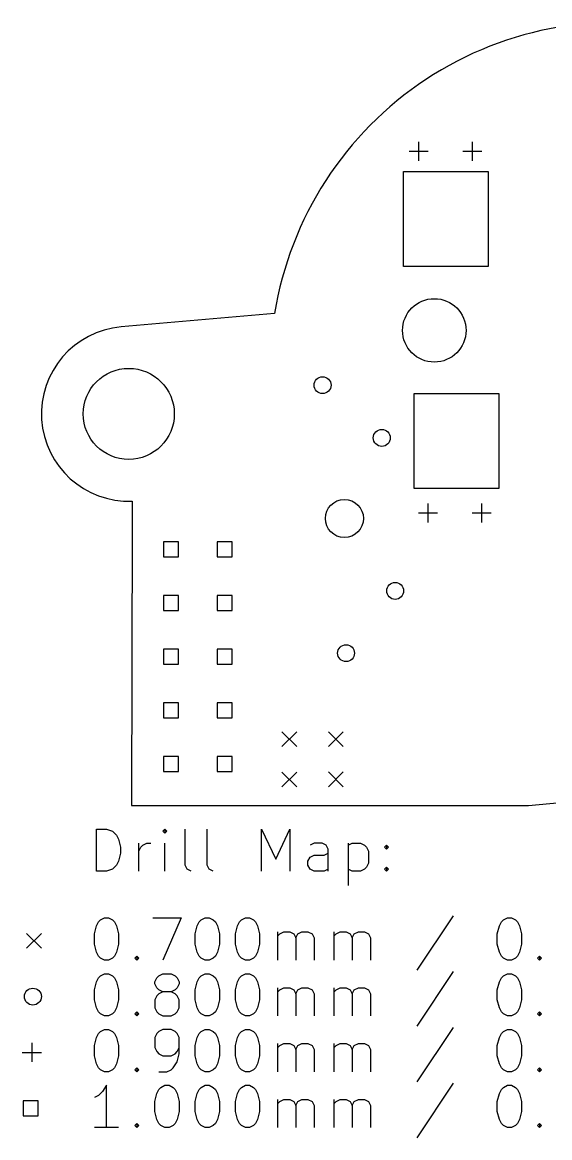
# Model space of a CAD drawing. Extents: x 115 to 170.4, y -122.2 to -69.2.
# Drawn here: x 115 to 140, y -121.9 to -69.2 of the extents above; entities that cross this region are included whole.
import ezdxf

# ---------------------------------------------------------------- set-up
doc = ezdxf.new("R2010")
doc.units = 0
doc.layers.add('BLACK', color=7, linetype='CONTINUOUS')

msp = doc.modelspace()

# ---------------------------------------------------------------- linework, layer by layer
at = {"layer": 'BLACK', "linetype": 'CONTINUOUS'}
for p, q in [((133.76, -74.8), (133.76, -75.7)), ((136.3, -74.8), (136.3, -75.7)), ((133.31, -75.25), (134.21, -75.25)), ((135.85, -75.25), (136.75, -75.25)), ((133.05, -80.7), (133.05, -76.2)), ((133.05, -76.2), (137.05, -76.2)), ((137.05, -76.2), (137.05, -80.7)), ((137.05, -80.7), (133.05, -80.7)), ((126.95182, -82.922616), (119.695947, -83.557423)), ((133.55, -86.7), (137.55, -86.7)), ((133.55, -91.2), (133.55, -86.7)), ((137.55, -86.7), (137.55, -91.2)), ((137.55, -91.2), (133.55, -91.2)), ((120.220136, -91.79344), (120.220137, -92.812589)), ((134.2, -91.9), (134.2, -92.8)), ((136.74, -91.9), (136.74, -92.8)), ((120.220137, -92.812589), (120.190154, -106.181059)), ((133.75, -92.35), (134.65, -92.35)), ((136.29, -92.35), (137.19, -92.35)), ((122.403557, -93.716443), (121.696443, -93.716443)), ((121.696443, -93.716443), (121.696443, -94.423557)), ((122.403557, -94.423557), (122.403557, -93.716443)), ((124.943557, -93.716443), (124.236443, -93.716443)), ((124.236443, -93.716443), (124.236443, -94.423557)), ((124.943557, -94.423557), (124.943557, -93.716443)), ((121.696443, -94.423557), (122.403557, -94.423557)), ((124.236443, -94.423557), (124.943557, -94.423557)), ((122.403557, -96.256443), (121.696443, -96.256443)), ((121.696443, -96.256443), (121.696443, -96.963557)), ((122.403557, -96.963557), (122.403557, -96.256443)), ((124.943557, -96.256443), (124.236443, -96.256443)), ((124.236443, -96.256443), (124.236443, -96.963557)), ((124.943557, -96.963557), (124.943557, -96.256443)), ((121.696443, -96.963557), (122.403557, -96.963557)), ((124.236443, -96.963557), (124.943557, -96.963557)), ((122.403557, -98.796443), (121.696443, -98.796443)), ((121.696443, -98.796443), (121.696443, -99.503557)), ((122.403557, -99.503557), (122.403557, -98.796443)), ((124.943557, -98.796443), (124.236443, -98.796443)), ((124.236443, -98.796443), (124.236443, -99.503557)), ((124.943557, -99.503557), (124.943557, -98.796443)), ((121.696443, -99.503557), (122.403557, -99.503557)), ((124.236443, -99.503557), (124.943557, -99.503557)), ((122.403557, -101.336443), (121.696443, -101.336443)), ((121.696443, -101.336443), (121.696443, -102.043557)), ((122.403557, -102.043557), (122.403557, -101.336443)), ((124.943557, -101.336443), (124.236443, -101.336443)), ((124.236443, -101.336443), (124.236443, -102.043557)), ((124.943557, -102.043557), (124.943557, -101.336443)), ((121.696443, -102.043557), (122.403557, -102.043557)), ((124.236443, -102.043557), (124.943557, -102.043557)), ((127.3, -102.705), (128, -103.405)), ((128, -102.705), (127.3, -103.405)), ((129.5, -102.7), (130.2, -103.4)), ((130.2, -102.7), (129.5, -103.4)), ((122.403557, -103.876443), (121.696443, -103.876443)), ((121.696443, -103.876443), (121.696443, -104.583557)), ((122.403557, -104.583557), (122.403557, -103.876443)), ((124.943557, -103.876443), (124.236443, -103.876443)), ((124.236443, -103.876443), (124.236443, -104.583557)), ((124.943557, -104.583557), (124.943557, -103.876443)), ((121.696443, -104.583557), (122.403557, -104.583557)), ((124.236443, -104.583557), (124.943557, -104.583557)), ((127.3, -104.605), (128, -105.305)), ((128, -104.605), (127.3, -105.305)), ((129.5, -104.6), (130.2, -105.3)), ((130.2, -104.6), (129.5, -105.3)), ((138.957399, -106.181059), (150.787931, -105.146021)), ((120.190154, -106.181059), (138.957399, -106.181059)), ((118.530949, -109.300897), (118.530949, -107.300897)), ((118.530949, -107.300897), (119.007139, -107.300897)), ((119.007139, -107.300897), (119.292854, -107.396135)), ((119.292854, -107.396135), (119.48333, -107.586611)), ((119.48333, -107.586611), (119.578568, -107.777087)), ((121.769044, -107.300897), (121.673806, -107.396135)), ((121.673806, -107.396135), (121.769044, -107.491373)), ((121.864282, -107.396135), (121.769044, -107.300897)), ((121.769044, -107.300897), (121.769044, -107.491373)), ((121.769044, -107.491373), (121.864282, -107.396135)), ((122.721425, -109.015182), (122.721425, -107.300897)), ((123.769044, -109.015182), (123.769044, -107.300897)), ((126.340473, -109.300897), (126.340473, -107.300897)), ((126.340473, -107.300897), (127.00714, -108.729468)), ((127.00714, -108.729468), (127.673806, -107.300897)), ((127.673806, -107.300897), (127.673806, -109.300897)), ((119.578568, -107.777087), (119.673806, -108.158039)), ((120.530949, -109.300897), (120.530949, -107.967563)), ((120.626187, -108.158039), (120.721425, -108.062801)), ((120.721425, -108.062801), (120.911901, -107.967563)), ((120.911901, -107.967563), (121.102378, -107.967563)), ((121.769044, -109.300897), (121.769044, -107.967563)), ((128.816663, -107.967563), (128.626187, -108.062801)), ((129.197616, -107.967563), (128.816663, -107.967563)), ((129.388092, -108.062801), (129.197616, -107.967563)), ((129.48333, -108.253278), (129.388092, -108.062801)), ((130.435711, -107.967563), (130.435711, -109.967563)), ((130.435711, -108.062801), (130.626187, -107.967563)), ((130.626187, -107.967563), (131.00714, -107.967563)), ((131.00714, -107.967563), (131.197616, -108.062801)), ((131.197616, -108.062801), (131.292854, -108.158039)), ((132.149997, -108.158039), (132.245235, -108.062801)), ((132.245235, -108.062801), (132.340473, -108.158039)), ((132.245235, -108.062801), (132.245235, -108.253278)), ((119.673806, -108.443754), (119.578568, -108.824706)), ((119.673806, -108.158039), (119.673806, -108.443754)), ((120.530949, -108.348516), (120.626187, -108.158039)), ((128.530949, -108.824706), (128.626187, -108.63423)), ((128.626187, -108.63423), (128.816663, -108.538992)), ((128.816663, -108.538992), (129.292854, -108.538992)), ((129.292854, -108.538992), (129.48333, -108.443754)), ((129.48333, -109.300897), (129.48333, -108.253278)), ((131.292854, -108.158039), (131.388092, -108.348516)), ((131.388092, -108.348516), (131.388092, -108.919944)), ((132.245235, -108.253278), (132.149997, -108.158039)), ((132.340473, -108.158039), (132.245235, -108.253278)), ((119.48333, -109.015182), (119.292854, -109.205659)), ((119.578568, -108.824706), (119.48333, -109.015182)), ((122.816663, -109.205659), (122.721425, -109.015182)), ((123.864282, -109.205659), (123.769044, -109.015182)), ((128.530949, -109.015182), (128.530949, -108.824706)), ((128.626187, -109.205659), (128.530949, -109.015182)), ((131.292854, -109.11042), (131.197616, -109.205659)), ((131.388092, -108.919944), (131.292854, -109.11042)), ((132.149997, -109.205659), (132.245235, -109.11042)), ((132.245235, -109.11042), (132.340473, -109.205659)), ((132.245235, -109.11042), (132.245235, -109.300897)), ((119.007139, -109.300897), (118.530949, -109.300897)), ((119.292854, -109.205659), (119.007139, -109.300897)), ((123.007139, -109.300897), (122.816663, -109.205659)), ((124.054758, -109.300897), (123.864282, -109.205659)), ((128.816663, -109.300897), (128.626187, -109.205659)), ((129.292854, -109.300897), (128.816663, -109.300897)), ((129.48333, -109.205659), (129.292854, -109.300897)), ((130.626187, -109.300897), (130.435711, -109.205659)), ((131.00714, -109.300897), (130.626187, -109.300897)), ((131.197616, -109.205659), (131.00714, -109.300897)), ((132.245235, -109.300897), (132.149997, -109.205659)), ((132.340473, -109.205659), (132.245235, -109.300897)), ((118.530949, -111.881849), (118.626187, -111.691373)), ((118.626187, -111.691373), (118.721425, -111.596135)), ((118.721425, -111.596135), (118.911901, -111.500897)), ((118.911901, -111.500897), (119.102378, -111.500897)), ((119.102378, -111.500897), (119.292854, -111.596135)), ((119.292854, -111.596135), (119.388092, -111.691373)), ((119.388092, -111.691373), (119.48333, -111.881849)), ((121.197616, -111.500897), (122.530949, -111.500897)), ((122.530949, -111.500897), (121.673806, -113.500897)), ((123.292854, -111.881849), (123.388092, -111.691373)), ((123.388092, -111.691373), (123.48333, -111.596135)), ((123.48333, -111.596135), (123.673806, -111.500897)), ((123.673806, -111.500897), (123.864283, -111.500897)), ((123.864283, -111.500897), (124.054759, -111.596135)), ((124.054759, -111.596135), (124.149997, -111.691373)), ((124.149997, -111.691373), (124.245235, -111.881849)), ((125.197616, -111.881849), (125.292854, -111.691373)), ((125.292854, -111.691373), (125.388092, -111.596135)), ((125.388092, -111.596135), (125.578568, -111.500897)), ((125.578568, -111.500897), (125.769045, -111.500897)), ((125.769045, -111.500897), (125.959521, -111.596135)), ((125.959521, -111.596135), (126.054759, -111.691373)), ((126.054759, -111.691373), (126.149997, -111.881849)), ((135.388093, -111.405659), (133.673808, -113.977087)), ((137.57857, -111.881849), (137.673808, -111.691373)), ((137.673808, -111.691373), (137.769046, -111.596135)), ((137.769046, -111.596135), (137.959522, -111.500897)), ((137.959522, -111.500897), (138.149999, -111.500897)), ((138.149999, -111.500897), (138.340475, -111.596135)), ((138.340475, -111.596135), (138.435713, -111.691373)), ((138.435713, -111.691373), (138.530951, -111.881849)), ((115.223181, -112.236059), (115.923181, -112.936059)), ((115.923181, -112.236059), (115.223181, -112.936059)), ((118.435711, -112.262801), (118.530949, -111.881849)), ((118.435711, -112.738992), (118.435711, -112.262801)), ((119.48333, -111.881849), (119.578568, -112.262801)), ((119.578568, -112.262801), (119.578568, -112.738992)), ((123.197616, -112.262801), (123.292854, -111.881849)), ((123.197616, -112.738992), (123.197616, -112.262801)), ((124.245235, -111.881849), (124.340473, -112.262801)), ((124.340473, -112.262801), (124.340473, -112.738992)), ((125.102378, -112.262801), (125.197616, -111.881849)), ((125.102378, -112.738992), (125.102378, -112.262801)), ((126.149997, -111.881849), (126.245235, -112.262801)), ((126.245235, -112.262801), (126.245235, -112.738992)), ((127.102378, -113.500897), (127.102378, -112.167563)), ((127.102378, -112.358039), (127.197616, -112.262801)), ((127.197616, -112.262801), (127.388092, -112.167563)), ((127.388092, -112.167563), (127.673807, -112.167563)), ((127.673807, -112.167563), (127.864283, -112.262801)), ((127.864283, -112.262801), (127.959521, -112.453278)), ((127.959521, -112.453278), (128.054759, -112.262801)), ((128.054759, -112.262801), (128.245235, -112.167563)), ((128.245235, -112.167563), (128.530949, -112.167563)), ((128.530949, -112.167563), (128.721426, -112.262801)), ((128.721426, -112.262801), (128.816664, -112.453278)), ((129.769045, -113.500897), (129.769045, -112.167563)), ((129.769045, -112.358039), (129.864283, -112.262801)), ((129.864283, -112.262801), (130.054759, -112.167563)), ((130.054759, -112.167563), (130.340474, -112.167563)), ((130.340474, -112.167563), (130.53095, -112.262801)), ((130.53095, -112.262801), (130.626188, -112.453278)), ((130.626188, -112.453278), (130.721426, -112.262801)), ((130.721426, -112.262801), (130.911902, -112.167563)), ((130.911902, -112.167563), (131.197616, -112.167563)), ((131.197616, -112.167563), (131.388093, -112.262801)), ((131.388093, -112.262801), (131.483331, -112.453278)), ((137.483332, -112.262801), (137.57857, -111.881849)), ((137.483332, -112.738992), (137.483332, -112.262801)), ((138.530951, -111.881849), (138.626189, -112.262801)), ((138.626189, -112.262801), (138.626189, -112.738992)), ((118.530949, -113.119944), (118.435711, -112.738992)), ((119.578568, -112.738992), (119.48333, -113.119944)), ((123.292854, -113.119944), (123.197616, -112.738992)), ((124.340473, -112.738992), (124.245235, -113.119944)), ((125.197616, -113.119944), (125.102378, -112.738992)), ((126.245235, -112.738992), (126.149997, -113.119944)), ((127.959521, -112.453278), (127.959521, -113.500897)), ((128.816664, -112.453278), (128.816664, -113.500897)), ((130.626188, -112.453278), (130.626188, -113.500897)), ((131.483331, -112.453278), (131.483331, -113.500897)), ((137.57857, -113.119944), (137.483332, -112.738992)), ((138.626189, -112.738992), (138.530951, -113.119944)), ((118.626187, -113.31042), (118.530949, -113.119944)), ((118.721425, -113.405659), (118.626187, -113.31042)), ((119.388092, -113.31042), (119.292854, -113.405659)), ((119.48333, -113.119944), (119.388092, -113.31042)), ((120.340473, -113.405659), (120.435711, -113.31042)), ((120.435711, -113.31042), (120.530949, -113.405659)), ((120.435711, -113.31042), (120.435711, -113.500897)), ((123.388092, -113.31042), (123.292854, -113.119944)), ((123.48333, -113.405659), (123.388092, -113.31042)), ((124.149997, -113.31042), (124.054759, -113.405659)), ((124.245235, -113.119944), (124.149997, -113.31042)), ((125.292854, -113.31042), (125.197616, -113.119944)), ((125.388092, -113.405659), (125.292854, -113.31042)), ((126.054759, -113.31042), (125.959521, -113.405659)), ((126.149997, -113.119944), (126.054759, -113.31042)), ((137.673808, -113.31042), (137.57857, -113.119944)), ((137.769046, -113.405659), (137.673808, -113.31042)), ((138.435713, -113.31042), (138.340475, -113.405659)), ((138.530951, -113.119944), (138.435713, -113.31042)), ((139.388094, -113.405659), (139.483332, -113.31042)), ((139.483332, -113.31042), (139.57857, -113.405659)), ((139.483332, -113.31042), (139.483332, -113.500897)), ((118.911901, -113.500897), (118.721425, -113.405659)), ((119.102378, -113.500897), (118.911901, -113.500897)), ((119.292854, -113.405659), (119.102378, -113.500897)), ((120.435711, -113.500897), (120.340473, -113.405659)), ((120.530949, -113.405659), (120.435711, -113.500897)), ((123.673806, -113.500897), (123.48333, -113.405659)), ((123.864283, -113.500897), (123.673806, -113.500897)), ((124.054759, -113.405659), (123.864283, -113.500897)), ((125.578568, -113.500897), (125.388092, -113.405659)), ((125.769045, -113.500897), (125.578568, -113.500897)), ((125.959521, -113.405659), (125.769045, -113.500897)), ((137.959522, -113.500897), (137.769046, -113.405659)), ((138.149999, -113.500897), (137.959522, -113.500897)), ((138.340475, -113.405659), (138.149999, -113.500897)), ((139.483332, -113.500897), (139.388094, -113.405659)), ((139.57857, -113.405659), (139.483332, -113.500897)), ((118.530949, -114.521849), (118.626187, -114.331373)), ((118.626187, -114.331373), (118.721425, -114.236135)), ((118.721425, -114.236135), (118.911901, -114.140897)), ((118.911901, -114.140897), (119.102378, -114.140897)), ((119.102378, -114.140897), (119.292854, -114.236135)), ((119.292854, -114.236135), (119.388092, -114.331373)), ((119.388092, -114.331373), (119.48333, -114.521849)), ((121.292854, -114.521849), (121.388092, -114.331373)), ((121.388092, -114.331373), (121.48333, -114.236135)), ((121.48333, -114.236135), (121.673806, -114.140897)), ((121.673806, -114.140897), (122.054759, -114.140897)), ((122.054759, -114.140897), (122.245235, -114.236135)), ((122.245235, -114.236135), (122.340473, -114.331373)), ((122.340473, -114.331373), (122.435711, -114.521849)), ((123.292854, -114.521849), (123.388092, -114.331373)), ((123.388092, -114.331373), (123.48333, -114.236135)), ((123.48333, -114.236135), (123.673806, -114.140897)), ((123.673806, -114.140897), (123.864283, -114.140897)), ((123.864283, -114.140897), (124.054759, -114.236135)), ((124.054759, -114.236135), (124.149997, -114.331373)), ((124.149997, -114.331373), (124.245235, -114.521849)), ((125.197616, -114.521849), (125.292854, -114.331373)), ((125.292854, -114.331373), (125.388092, -114.236135)), ((125.388092, -114.236135), (125.578568, -114.140897)), ((125.578568, -114.140897), (125.769045, -114.140897)), ((125.769045, -114.140897), (125.959521, -114.236135)), ((125.959521, -114.236135), (126.054759, -114.331373)), ((126.054759, -114.331373), (126.149997, -114.521849)), ((135.388093, -114.045659), (133.673808, -116.617087)), ((137.57857, -114.521849), (137.673808, -114.331373)), ((137.673808, -114.331373), (137.769046, -114.236135)), ((137.769046, -114.236135), (137.959522, -114.140897)), ((137.959522, -114.140897), (138.149999, -114.140897)), ((138.149999, -114.140897), (138.340475, -114.236135)), ((138.340475, -114.236135), (138.435713, -114.331373)), ((138.435713, -114.331373), (138.530951, -114.521849)), ((118.435711, -114.902801), (118.530949, -114.521849)), ((118.435711, -115.378992), (118.435711, -114.902801)), ((119.48333, -114.521849), (119.578568, -114.902801)), ((119.578568, -114.902801), (119.578568, -115.378992)), ((121.292854, -114.617087), (121.292854, -114.521849)), ((121.388092, -114.807563), (121.292854, -114.617087)), ((121.48333, -114.902801), (121.388092, -114.807563)), ((121.673806, -114.998039), (121.48333, -114.902801)), ((122.245235, -114.902801), (122.054759, -114.998039)), ((122.340473, -114.807563), (122.245235, -114.902801)), ((122.435711, -114.617087), (122.340473, -114.807563)), ((122.435711, -114.521849), (122.435711, -114.617087)), ((123.197616, -114.902801), (123.292854, -114.521849)), ((123.197616, -115.378992), (123.197616, -114.902801)), ((124.245235, -114.521849), (124.340473, -114.902801)), ((124.340473, -114.902801), (124.340473, -115.378992)), ((125.102378, -114.902801), (125.197616, -114.521849)), ((125.102378, -115.378992), (125.102378, -114.902801)), ((126.149997, -114.521849), (126.245235, -114.902801)), ((126.245235, -114.902801), (126.245235, -115.378992)), ((127.102378, -116.140897), (127.102378, -114.807563)), ((127.102378, -114.998039), (127.197616, -114.902801)), ((127.197616, -114.902801), (127.388092, -114.807563)), ((127.388092, -114.807563), (127.673807, -114.807563)), ((127.673807, -114.807563), (127.864283, -114.902801)), ((127.864283, -114.902801), (127.959521, -115.093278)), ((127.959521, -115.093278), (128.054759, -114.902801)), ((128.054759, -114.902801), (128.245235, -114.807563)), ((128.245235, -114.807563), (128.530949, -114.807563)), ((128.530949, -114.807563), (128.721426, -114.902801)), ((128.721426, -114.902801), (128.816664, -115.093278)), ((129.769045, -116.140897), (129.769045, -114.807563)), ((129.769045, -114.998039), (129.864283, -114.902801)), ((129.864283, -114.902801), (130.054759, -114.807563)), ((130.054759, -114.807563), (130.340474, -114.807563)), ((130.340474, -114.807563), (130.53095, -114.902801)), ((130.53095, -114.902801), (130.626188, -115.093278)), ((130.626188, -115.093278), (130.721426, -114.902801)), ((130.721426, -114.902801), (130.911902, -114.807563)), ((130.911902, -114.807563), (131.197616, -114.807563)), ((131.197616, -114.807563), (131.388093, -114.902801)), ((131.388093, -114.902801), (131.483331, -115.093278)), ((137.483332, -114.902801), (137.57857, -114.521849)), ((137.483332, -115.378992), (137.483332, -114.902801)), ((138.530951, -114.521849), (138.626189, -114.902801)), ((138.626189, -114.902801), (138.626189, -115.378992)), ((118.530949, -115.759944), (118.435711, -115.378992)), ((119.578568, -115.378992), (119.48333, -115.759944)), ((121.388092, -115.188516), (121.292854, -115.378992)), ((121.292854, -115.378992), (121.292854, -115.759944)), ((121.48333, -115.093278), (121.388092, -115.188516)), ((121.673806, -114.998039), (121.48333, -115.093278)), ((122.054759, -114.998039), (121.673806, -114.998039)), ((122.245235, -115.093278), (122.054759, -114.998039)), ((122.340473, -115.188516), (122.245235, -115.093278)), ((122.435711, -115.378992), (122.340473, -115.188516)), ((122.435711, -115.759944), (122.435711, -115.378992)), ((123.292854, -115.759944), (123.197616, -115.378992)), ((124.340473, -115.378992), (124.245235, -115.759944)), ((125.197616, -115.759944), (125.102378, -115.378992)), ((126.245235, -115.378992), (126.149997, -115.759944)), ((127.959521, -115.093278), (127.959521, -116.140897)), ((128.816664, -115.093278), (128.816664, -116.140897)), ((130.626188, -115.093278), (130.626188, -116.140897)), ((131.483331, -115.093278), (131.483331, -116.140897)), ((137.57857, -115.759944), (137.483332, -115.378992)), ((138.626189, -115.378992), (138.530951, -115.759944)), ((118.626187, -115.95042), (118.530949, -115.759944)), ((118.721425, -116.045659), (118.626187, -115.95042)), ((119.388092, -115.95042), (119.292854, -116.045659)), ((119.48333, -115.759944), (119.388092, -115.95042)), ((120.340473, -116.045659), (120.435711, -115.95042)), ((120.435711, -115.95042), (120.530949, -116.045659)), ((120.435711, -115.95042), (120.435711, -116.140897)), ((121.292854, -115.759944), (121.388092, -115.95042)), ((121.388092, -115.95042), (121.48333, -116.045659)), ((122.245235, -116.045659), (122.340473, -115.95042)), ((122.340473, -115.95042), (122.435711, -115.759944)), ((123.388092, -115.95042), (123.292854, -115.759944)), ((123.48333, -116.045659), (123.388092, -115.95042)), ((124.149997, -115.95042), (124.054759, -116.045659)), ((124.245235, -115.759944), (124.149997, -115.95042)), ((125.292854, -115.95042), (125.197616, -115.759944)), ((125.388092, -116.045659), (125.292854, -115.95042)), ((126.054759, -115.95042), (125.959521, -116.045659)), ((126.149997, -115.759944), (126.054759, -115.95042)), ((137.673808, -115.95042), (137.57857, -115.759944)), ((137.769046, -116.045659), (137.673808, -115.95042)), ((138.435713, -115.95042), (138.340475, -116.045659)), ((138.530951, -115.759944), (138.435713, -115.95042)), ((139.388094, -116.045659), (139.483332, -115.95042)), ((139.483332, -115.95042), (139.57857, -116.045659)), ((139.483332, -115.95042), (139.483332, -116.140897)), ((118.911901, -116.140897), (118.721425, -116.045659)), ((119.102378, -116.140897), (118.911901, -116.140897)), ((119.292854, -116.045659), (119.102378, -116.140897)), ((120.435711, -116.140897), (120.340473, -116.045659)), ((120.530949, -116.045659), (120.435711, -116.140897)), ((121.48333, -116.045659), (121.673806, -116.140897)), ((121.673806, -116.140897), (122.054759, -116.140897)), ((122.054759, -116.140897), (122.245235, -116.045659)), ((123.673806, -116.140897), (123.48333, -116.045659)), ((123.864283, -116.140897), (123.673806, -116.140897)), ((124.054759, -116.045659), (123.864283, -116.140897)), ((125.578568, -116.140897), (125.388092, -116.045659)), ((125.769045, -116.140897), (125.578568, -116.140897)), ((125.959521, -116.045659), (125.769045, -116.140897)), ((137.959522, -116.140897), (137.769046, -116.045659)), ((138.149999, -116.140897), (137.959522, -116.140897)), ((138.340475, -116.045659), (138.149999, -116.140897)), ((139.483332, -116.140897), (139.388094, -116.045659)), ((139.57857, -116.045659), (139.483332, -116.140897)), ((118.530949, -117.161849), (118.626187, -116.971373)), ((118.626187, -116.971373), (118.721425, -116.876135)), ((118.721425, -116.876135), (118.911901, -116.780897)), ((118.911901, -116.780897), (119.102378, -116.780897)), ((119.102378, -116.780897), (119.292854, -116.876135)), ((119.292854, -116.876135), (119.388092, -116.971373)), ((119.388092, -116.971373), (119.48333, -117.161849)), ((121.388092, -116.971373), (121.292854, -117.161849)), ((121.48333, -116.876135), (121.388092, -116.971373)), ((121.673806, -116.780897), (121.48333, -116.876135)), ((122.054759, -116.780897), (121.673806, -116.780897)), ((122.245235, -116.876135), (122.054759, -116.780897)), ((122.340473, -116.971373), (122.245235, -116.876135)), ((122.435711, -117.161849), (122.340473, -116.971373)), ((123.292854, -117.161849), (123.388092, -116.971373)), ((123.388092, -116.971373), (123.48333, -116.876135)), ((123.48333, -116.876135), (123.673806, -116.780897)), ((123.673806, -116.780897), (123.864283, -116.780897)), ((123.864283, -116.780897), (124.054759, -116.876135)), ((124.054759, -116.876135), (124.149997, -116.971373)), ((124.149997, -116.971373), (124.245235, -117.161849)), ((125.197616, -117.161849), (125.292854, -116.971373)), ((125.292854, -116.971373), (125.388092, -116.876135)), ((125.388092, -116.876135), (125.578568, -116.780897)), ((125.578568, -116.780897), (125.769045, -116.780897)), ((125.769045, -116.780897), (125.959521, -116.876135)), ((125.959521, -116.876135), (126.054759, -116.971373)), ((126.054759, -116.971373), (126.149997, -117.161849)), ((135.388093, -116.685659), (133.673808, -119.257087)), ((137.57857, -117.161849), (137.673808, -116.971373)), ((137.673808, -116.971373), (137.769046, -116.876135)), ((137.769046, -116.876135), (137.959522, -116.780897)), ((137.959522, -116.780897), (138.149999, -116.780897)), ((138.149999, -116.780897), (138.340475, -116.876135)), ((138.340475, -116.876135), (138.435713, -116.971373)), ((138.435713, -116.971373), (138.530951, -117.161849)), ((115.473181, -117.416059), (115.473181, -118.316059)), ((118.435711, -117.542801), (118.530949, -117.161849)), ((118.435711, -118.018992), (118.435711, -117.542801)), ((119.48333, -117.161849), (119.578568, -117.542801)), ((119.578568, -117.542801), (119.578568, -118.018992)), ((121.292854, -117.161849), (121.292854, -117.638039)), ((122.435711, -117.923754), (122.435711, -117.161849)), ((123.197616, -117.542801), (123.292854, -117.161849)), ((123.197616, -118.018992), (123.197616, -117.542801)), ((124.245235, -117.161849), (124.340473, -117.542801)), ((124.340473, -117.542801), (124.340473, -118.018992)), ((125.102378, -117.542801), (125.197616, -117.161849)), ((125.102378, -118.018992), (125.102378, -117.542801)), ((126.149997, -117.161849), (126.245235, -117.542801)), ((126.245235, -117.542801), (126.245235, -118.018992)), ((127.102378, -118.780897), (127.102378, -117.447563)), ((127.102378, -117.638039), (127.197616, -117.542801)), ((127.197616, -117.542801), (127.388092, -117.447563)), ((127.388092, -117.447563), (127.673807, -117.447563)), ((127.673807, -117.447563), (127.864283, -117.542801)), ((127.864283, -117.542801), (127.959521, -117.733278)), ((127.959521, -117.733278), (128.054759, -117.542801)), ((128.054759, -117.542801), (128.245235, -117.447563)), ((128.245235, -117.447563), (128.530949, -117.447563)), ((128.530949, -117.447563), (128.721426, -117.542801)), ((128.721426, -117.542801), (128.816664, -117.733278)), ((129.769045, -118.780897), (129.769045, -117.447563)), ((129.769045, -117.638039), (129.864283, -117.542801)), ((129.864283, -117.542801), (130.054759, -117.447563)), ((130.054759, -117.447563), (130.340474, -117.447563)), ((130.340474, -117.447563), (130.53095, -117.542801)), ((130.53095, -117.542801), (130.626188, -117.733278)), ((130.626188, -117.733278), (130.721426, -117.542801)), ((130.721426, -117.542801), (130.911902, -117.447563)), ((130.911902, -117.447563), (131.197616, -117.447563)), ((131.197616, -117.447563), (131.388093, -117.542801)), ((131.388093, -117.542801), (131.483331, -117.733278)), ((137.483332, -117.542801), (137.57857, -117.161849)), ((137.483332, -118.018992), (137.483332, -117.542801)), ((138.530951, -117.161849), (138.626189, -117.542801)), ((138.626189, -117.542801), (138.626189, -118.018992)), ((115.023181, -117.866059), (115.923181, -117.866059)), ((118.530949, -118.399944), (118.435711, -118.018992)), ((119.578568, -118.018992), (119.48333, -118.399944)), ((121.292854, -117.638039), (121.388092, -117.828516)), ((121.388092, -117.828516), (121.48333, -117.923754)), ((121.48333, -117.923754), (121.673806, -118.018992)), ((121.673806, -118.018992), (122.054759, -118.018992)), ((122.054759, -118.018992), (122.245235, -117.923754)), ((122.245235, -117.923754), (122.340473, -117.828516)), ((122.340473, -117.828516), (122.435711, -117.638039)), ((122.340473, -118.304706), (122.435711, -117.923754)), ((123.292854, -118.399944), (123.197616, -118.018992)), ((124.340473, -118.018992), (124.245235, -118.399944)), ((125.197616, -118.399944), (125.102378, -118.018992)), ((126.245235, -118.018992), (126.149997, -118.399944)), ((127.959521, -117.733278), (127.959521, -118.780897)), ((128.816664, -117.733278), (128.816664, -118.780897)), ((130.626188, -117.733278), (130.626188, -118.780897)), ((131.483331, -117.733278), (131.483331, -118.780897)), ((137.57857, -118.399944), (137.483332, -118.018992)), ((138.626189, -118.018992), (138.530951, -118.399944)), ((118.626187, -118.59042), (118.530949, -118.399944)), ((118.721425, -118.685659), (118.626187, -118.59042)), ((119.388092, -118.59042), (119.292854, -118.685659)), ((119.48333, -118.399944), (119.388092, -118.59042)), ((120.340473, -118.685659), (120.435711, -118.59042)), ((120.435711, -118.59042), (120.530949, -118.685659)), ((120.435711, -118.59042), (120.435711, -118.780897)), ((122.054759, -118.685659), (122.149997, -118.59042)), ((122.149997, -118.59042), (122.340473, -118.304706)), ((123.388092, -118.59042), (123.292854, -118.399944)), ((123.48333, -118.685659), (123.388092, -118.59042)), ((124.149997, -118.59042), (124.054759, -118.685659)), ((124.245235, -118.399944), (124.149997, -118.59042)), ((125.292854, -118.59042), (125.197616, -118.399944)), ((125.388092, -118.685659), (125.292854, -118.59042)), ((126.054759, -118.59042), (125.959521, -118.685659)), ((126.149997, -118.399944), (126.054759, -118.59042)), ((137.673808, -118.59042), (137.57857, -118.399944)), ((137.769046, -118.685659), (137.673808, -118.59042)), ((138.435713, -118.59042), (138.340475, -118.685659)), ((138.530951, -118.399944), (138.435713, -118.59042)), ((139.388094, -118.685659), (139.483332, -118.59042)), ((139.483332, -118.59042), (139.57857, -118.685659)), ((139.483332, -118.59042), (139.483332, -118.780897)), ((118.911901, -118.780897), (118.721425, -118.685659)), ((119.102378, -118.780897), (118.911901, -118.780897)), ((119.292854, -118.685659), (119.102378, -118.780897)), ((120.435711, -118.780897), (120.340473, -118.685659)), ((120.530949, -118.685659), (120.435711, -118.780897)), ((121.48333, -118.780897), (121.864282, -118.780897)), ((121.864282, -118.780897), (122.054759, -118.685659)), ((123.673806, -118.780897), (123.48333, -118.685659)), ((123.864283, -118.780897), (123.673806, -118.780897)), ((124.054759, -118.685659), (123.864283, -118.780897)), ((125.578568, -118.780897), (125.388092, -118.685659)), ((125.769045, -118.780897), (125.578568, -118.780897)), ((125.959521, -118.685659), (125.769045, -118.780897)), ((137.959522, -118.780897), (137.769046, -118.685659)), ((138.149999, -118.780897), (137.959522, -118.780897)), ((138.340475, -118.685659), (138.149999, -118.780897)), ((139.483332, -118.780897), (139.388094, -118.685659)), ((139.57857, -118.685659), (139.483332, -118.780897)), ((118.816663, -119.706611), (118.626187, -119.897087)), ((119.007139, -119.420897), (118.816663, -119.706611)), ((119.007139, -121.420897), (119.007139, -119.420897)), ((121.388092, -119.801849), (121.48333, -119.611373)), ((121.48333, -119.611373), (121.578568, -119.516135)), ((121.578568, -119.516135), (121.769044, -119.420897)), ((121.769044, -119.420897), (121.959521, -119.420897)), ((121.959521, -119.420897), (122.149997, -119.516135)), ((122.149997, -119.516135), (122.245235, -119.611373)), ((122.245235, -119.611373), (122.340473, -119.801849)), ((123.292854, -119.801849), (123.388092, -119.611373)), ((123.388092, -119.611373), (123.48333, -119.516135)), ((123.48333, -119.516135), (123.673806, -119.420897)), ((123.673806, -119.420897), (123.864283, -119.420897)), ((123.864283, -119.420897), (124.054759, -119.516135)), ((124.054759, -119.516135), (124.149997, -119.611373)), ((124.149997, -119.611373), (124.245235, -119.801849)), ((125.197616, -119.801849), (125.292854, -119.611373)), ((125.292854, -119.611373), (125.388092, -119.516135)), ((125.388092, -119.516135), (125.578568, -119.420897)), ((125.578568, -119.420897), (125.769045, -119.420897)), ((125.769045, -119.420897), (125.959521, -119.516135)), ((125.959521, -119.516135), (126.054759, -119.611373)), ((126.054759, -119.611373), (126.149997, -119.801849)), ((135.388093, -119.325659), (133.673808, -121.897087)), ((137.57857, -119.801849), (137.673808, -119.611373)), ((137.673808, -119.611373), (137.769046, -119.516135)), ((137.769046, -119.516135), (137.959522, -119.420897)), ((137.959522, -119.420897), (138.149999, -119.420897)), ((138.149999, -119.420897), (138.340475, -119.516135)), ((138.340475, -119.516135), (138.435713, -119.611373)), ((138.435713, -119.611373), (138.530951, -119.801849)), ((115.776738, -120.152502), (115.069624, -120.152502)), ((115.069624, -120.152502), (115.069624, -120.859616)), ((115.776738, -120.859616), (115.776738, -120.152502)), ((118.626187, -119.897087), (118.435711, -119.992325)), ((121.292854, -120.182801), (121.388092, -119.801849)), ((121.292854, -120.658992), (121.292854, -120.182801)), ((122.340473, -119.801849), (122.435711, -120.182801)), ((122.435711, -120.182801), (122.435711, -120.658992)), ((123.197616, -120.182801), (123.292854, -119.801849)), ((123.197616, -120.658992), (123.197616, -120.182801)), ((124.245235, -119.801849), (124.340473, -120.182801)), ((124.340473, -120.182801), (124.340473, -120.658992)), ((125.102378, -120.182801), (125.197616, -119.801849)), ((125.102378, -120.658992), (125.102378, -120.182801)), ((126.149997, -119.801849), (126.245235, -120.182801)), ((126.245235, -120.182801), (126.245235, -120.658992)), ((127.102378, -121.420897), (127.102378, -120.087563)), ((127.102378, -120.278039), (127.197616, -120.182801)), ((127.197616, -120.182801), (127.388092, -120.087563)), ((127.388092, -120.087563), (127.673807, -120.087563)), ((127.673807, -120.087563), (127.864283, -120.182801)), ((127.864283, -120.182801), (127.959521, -120.373278)), ((127.959521, -120.373278), (128.054759, -120.182801)), ((128.054759, -120.182801), (128.245235, -120.087563)), ((128.245235, -120.087563), (128.530949, -120.087563)), ((128.530949, -120.087563), (128.721426, -120.182801)), ((128.721426, -120.182801), (128.816664, -120.373278)), ((129.769045, -121.420897), (129.769045, -120.087563)), ((129.769045, -120.278039), (129.864283, -120.182801)), ((129.864283, -120.182801), (130.054759, -120.087563)), ((130.054759, -120.087563), (130.340474, -120.087563)), ((130.340474, -120.087563), (130.53095, -120.182801)), ((130.53095, -120.182801), (130.626188, -120.373278)), ((130.626188, -120.373278), (130.721426, -120.182801)), ((130.721426, -120.182801), (130.911902, -120.087563)), ((130.911902, -120.087563), (131.197616, -120.087563)), ((131.197616, -120.087563), (131.388093, -120.182801)), ((131.388093, -120.182801), (131.483331, -120.373278)), ((137.483332, -120.182801), (137.57857, -119.801849)), ((137.483332, -120.658992), (137.483332, -120.182801)), ((138.530951, -119.801849), (138.626189, -120.182801)), ((138.626189, -120.182801), (138.626189, -120.658992)), ((121.388092, -121.039944), (121.292854, -120.658992)), ((122.435711, -120.658992), (122.340473, -121.039944)), ((123.292854, -121.039944), (123.197616, -120.658992)), ((124.340473, -120.658992), (124.245235, -121.039944)), ((125.197616, -121.039944), (125.102378, -120.658992)), ((126.245235, -120.658992), (126.149997, -121.039944)), ((127.959521, -120.373278), (127.959521, -121.420897)), ((128.816664, -120.373278), (128.816664, -121.420897)), ((130.626188, -120.373278), (130.626188, -121.420897)), ((131.483331, -120.373278), (131.483331, -121.420897)), ((137.57857, -121.039944), (137.483332, -120.658992)), ((138.626189, -120.658992), (138.530951, -121.039944)), ((115.069624, -120.859616), (115.776738, -120.859616)), ((120.340473, -121.325659), (120.435711, -121.23042)), ((120.435711, -121.23042), (120.530949, -121.325659)), ((120.435711, -121.23042), (120.435711, -121.420897)), ((121.48333, -121.23042), (121.388092, -121.039944)), ((121.578568, -121.325659), (121.48333, -121.23042)), ((122.245235, -121.23042), (122.149997, -121.325659)), ((122.340473, -121.039944), (122.245235, -121.23042)), ((123.388092, -121.23042), (123.292854, -121.039944)), ((123.48333, -121.325659), (123.388092, -121.23042)), ((124.149997, -121.23042), (124.054759, -121.325659)), ((124.245235, -121.039944), (124.149997, -121.23042)), ((125.292854, -121.23042), (125.197616, -121.039944)), ((125.388092, -121.325659), (125.292854, -121.23042)), ((126.054759, -121.23042), (125.959521, -121.325659)), ((126.149997, -121.039944), (126.054759, -121.23042)), ((137.673808, -121.23042), (137.57857, -121.039944)), ((137.769046, -121.325659), (137.673808, -121.23042)), ((138.435713, -121.23042), (138.340475, -121.325659)), ((138.530951, -121.039944), (138.435713, -121.23042)), ((139.388094, -121.325659), (139.483332, -121.23042)), ((139.483332, -121.23042), (139.57857, -121.325659)), ((139.483332, -121.23042), (139.483332, -121.420897)), ((119.578568, -121.420897), (118.435711, -121.420897)), ((120.435711, -121.420897), (120.340473, -121.325659)), ((120.530949, -121.325659), (120.435711, -121.420897)), ((121.769044, -121.420897), (121.578568, -121.325659)), ((121.959521, -121.420897), (121.769044, -121.420897)), ((122.149997, -121.325659), (121.959521, -121.420897)), ((123.673806, -121.420897), (123.48333, -121.325659)), ((123.864283, -121.420897), (123.673806, -121.420897)), ((124.054759, -121.325659), (123.864283, -121.420897)), ((125.578568, -121.420897), (125.388092, -121.325659)), ((125.769045, -121.420897), (125.578568, -121.420897)), ((125.959521, -121.325659), (125.769045, -121.420897)), ((137.959522, -121.420897), (137.769046, -121.325659)), ((138.149999, -121.420897), (137.959522, -121.420897)), ((138.340475, -121.325659), (138.149999, -121.420897)), ((139.483332, -121.420897), (139.388094, -121.325659)), ((139.57857, -121.325659), (139.483332, -121.420897))]:
    msp.add_line(p, q, dxfattribs=at)
at = {"layer": 'BLACK'}
for centre, radius in [((134.502846, -83.72148), 1.5), ((120.055684, -87.669218), 2.15265), ((129.221864, -86.311582), 0.4), ((132.020019, -88.807203), 0.4), ((130.251863, -92.615823), 0.9), ((132.65277, -96.039577), 0.4), ((130.330485, -98.983179), 0.4), ((115.523181, -115.226059), 0.4)]:
    msp.add_circle(centre, radius, dxfattribs=at)
for centre, radius, start, end in [((143.121021, -85.530818), 16.378211, 75.9367112, 170.8367301), ((120.055701, -87.669216), 4.127502, -264.9997411, -87.7167978)]:
    msp.add_arc(centre, radius, start, end, dxfattribs=at)

doc.saveas('drawing.dxf')
